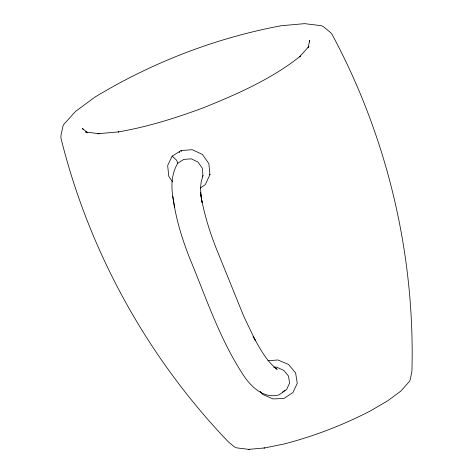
<?xml version="1.0" encoding="UTF-8"?>
<svg xmlns="http://www.w3.org/2000/svg" width="473" height="473" viewBox="0 0 473 473"><rect width="100%" height="100%" fill="white"/><g stroke="black" fill="none" stroke-linecap="round" stroke-linejoin="round"><path stroke-width="0.71" d="M309.555 41.961L309.703 40.4L308.118 47.726M273.707 367.243L276.486 367.078L283.747 370.371L288.483 376.065L289.577 382.994L286.739 389.314L279.117 394.837C263.331 399.389 250.182 385.974 242.507 373.782C219.224 337.923 205.802 296.908 189.49 257.708C182.336 239.492 176.464 220.649 173.573 201.25C171.025 188.544 170.812 174.75 177.747 163.28L183.737 159.425L191.175 158.827L197.956 162.008L202.273 168.116L202.964 175.513L201.137 182.07L200.505 188.307L201.226 197.253L200.446 192.257L202.077 202.592L201.409 198.323C204.649 215.582 209.911 232.409 216.362 248.721L243.684 316.094L255.319 340.483L253.144 336.398C259.837 348.146 266.139 360.994 277.178 369.318L275.28 368.319M202.343 176.849L202.964 175.513M172.503 181.821L168.784 176.346L167.673 165.509L172.154 156.149L181.088 150.562L192.227 149.687L202.403 154.458L208.877 163.623L209.923 174.708L205.276 184.647L200.41 187.994M308.201 47.672L308.964 46.378L299.45 56.949L300.45 56.056C271.597 79.109 237.375 94.021 203.39 107.779C175.666 118.073 147.357 126.977 118.149 131.943L118.711 131.89L97.787 133.729L99.147 133.717L85.56 132.002L86.299 132.174M282.529 392.123L284.935 390.521M209.876 174.235L209.113 174.502L209.923 174.708M264.626 447.961L284.06 443.993C313.983 436.254 342.984 425.097 370.43 410.895L387.795 400.749L400.862 391.065L409.535 381.285L410.363 379.175L411.924 371.216C415.128 254.498 387.322 137.111 331.993 34.287L330.798 32.761L323.65 26.825L321.433 25.713L304.636 23.65L281.157 25.743C215.499 38 152.022 62.537 94.902 97.125L75.503 111.468L63.76 124.47L62.98 126.155L60.934 135.597L60.958 138.163C89.06 251.571 147.387 357.239 228.146 441.652L234.165 446.707L236.943 447.907L248.78 449.35L264.626 447.961L264.064 448.008M248.78 449.35L249.466 449.291M267.949 360.739L277.864 359.983L288.495 364.399L295.607 372.931L297.251 383.325L292.923 392.549L283.901 398.491L272.933 398.91L262.651 394.411L260.067 391.272M87.712 132.848L82.237 128.307L83.23 129.513M172.154 156.149L176.683 160.3L177.747 163.28M181.088 150.562L181.549 151.466M179.208 151.868L179.509 152.72M172.793 196.254L174.537 207.316"/></g></svg>
